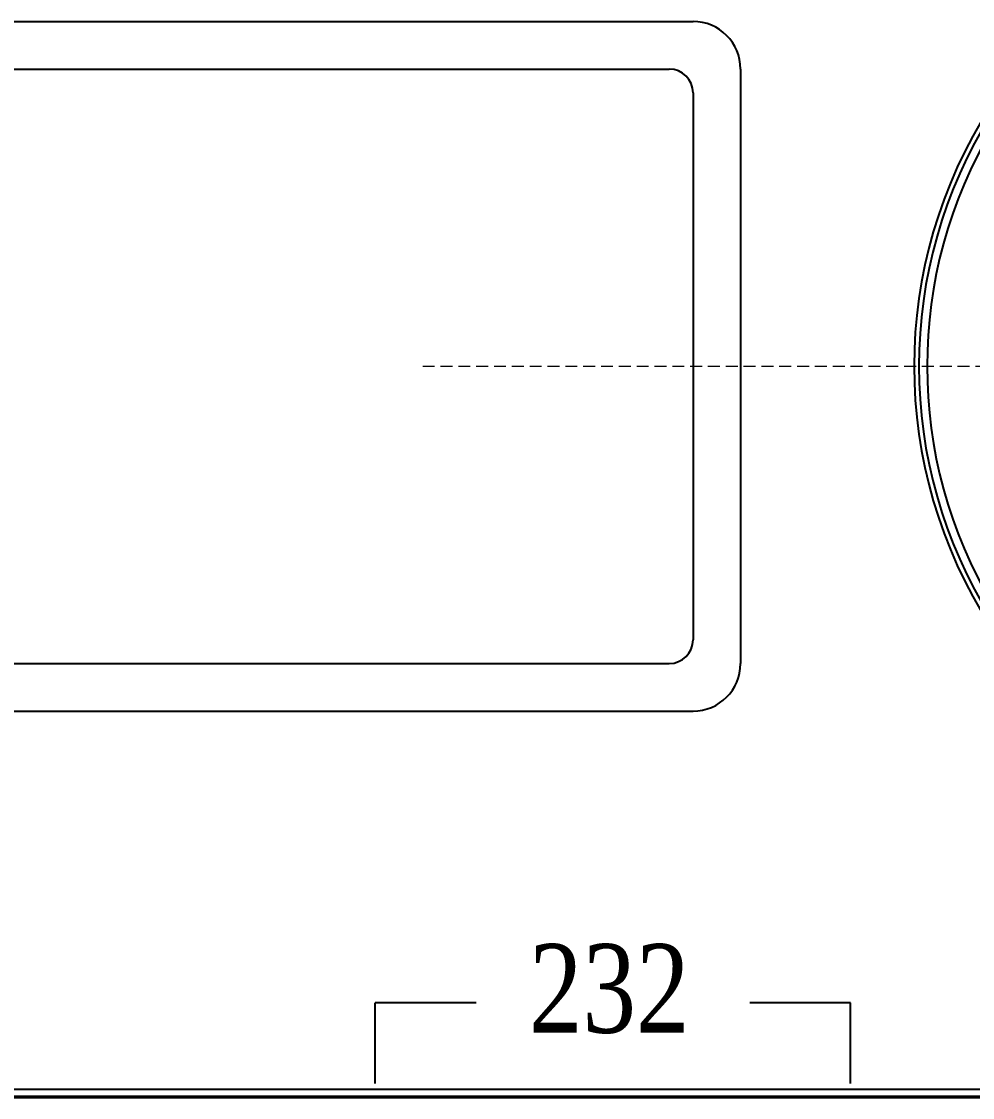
# Model space of a CAD drawing. Header units: millimetres. Extents: x 87 to 927, y 85 to 1088.
# Drawn here: x 135.28 to 155.28, y 614.49 to 637.11 of the extents above; entities that cross this region are included whole.
import ezdxf
from ezdxf.enums import TextEntityAlignment as Align

# ---------------------------------------------------------------- set-up
doc = ezdxf.new("R2010")
doc.units = ezdxf.units.MM
doc.linetypes.add('DASHED2', pattern=[0.375, 0.25, -0.125])
doc.layers.add('03___PRT_ALL_CURVES', color=7, linetype='Continuous')
doc.layers.add('40', color=4, linetype='Continuous')
doc.styles.add('SS', font='batang.ttc', dxfattribs={"width": 0.8})

msp = doc.modelspace()

# ---------------------------------------------------------------- linework, layer by layer
at = {"color": 1, "linetype": 'DASHED2', "lineweight": 5}
msp.add_line((143.714, 629.865), (182.86, 629.865), dxfattribs=at)
at = {"color": 7, "linetype": 'Continuous'}
for p, q in [((142.717, 614.781), (142.717, 616.479)), ((152.712, 614.781), (152.712, 616.479)), ((103.189, 614.49), (177.239, 614.49)), ((103.214, 614.515), (177.214, 614.515)), ((103.364, 614.665), (177.064, 614.665))]:
    msp.add_line(p, q, dxfattribs=at)
for p, q in [((144.836, 616.479), (142.717, 616.479)), ((152.712, 616.479), (150.592, 616.479))]:
    msp.add_line(p, q)
for radius, start, end in [(10.1, 147.1532, 212.8468), (10, 147.9075, 212.0925), (9.827, 149.2614, 210.7386)]:
    msp.add_arc((164.149, 629.865), radius, start, end, dxfattribs=at)
at = {"layer": '03___PRT_ALL_CURVES', "color": 8}
for p, q in [((112.899, 637.115), (149.399, 637.115)), ((113.399, 636.115), (148.899, 636.115)), ((150.399, 636.115), (150.399, 623.615)), ((149.399, 635.615), (149.399, 624.115)), ((113.399, 623.615), (148.899, 623.615)), ((112.899, 622.615), (149.399, 622.615))]:
    msp.add_line(p, q, dxfattribs=at)
for centre, radius, start, end in [((149.399, 636.115), 1, 0, 90), ((148.899, 635.615), 0.5, 0, 90), ((148.899, 624.115), 0.5, 270, 0), ((149.399, 623.615), 1, 270, 0)]:
    msp.add_arc(centre, radius, start, end, dxfattribs=at)

# ---------------------------------------------------------------- texts
at = {"layer": '40', "color": 0, "style": 'SS', "width": 0.8}
msp.add_text('232', height=1.8658, dxfattribs=at).set_placement((147.638, 615.852), align=Align.CENTER)

doc.saveas('drawing.dxf')
